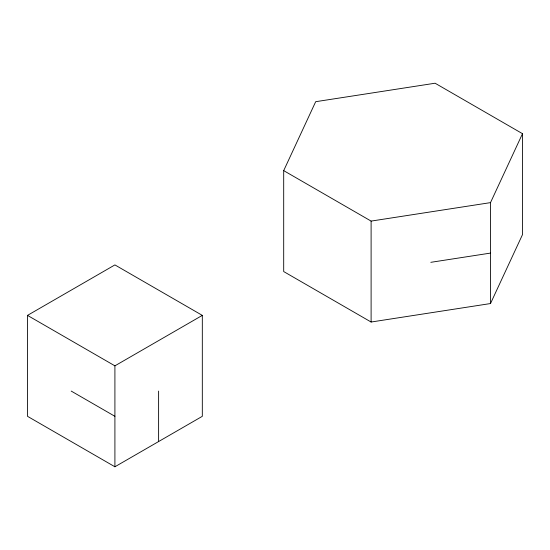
<?xml version="1.0" encoding="UTF-8"?>
<svg xmlns="http://www.w3.org/2000/svg" width="550" height="550" viewBox="0 0 550 550"><rect width="100%" height="100%" fill="white"/><g stroke="black" fill="none" stroke-linecap="round" stroke-linejoin="round"><path stroke-width="0.82" d="M283.697 170.631L315.686 101.695L435.091 83.222L522.5 133.684L522.5 234.616L490.504 303.552L371.106 322.025L283.697 271.562L283.697 170.631L371.106 221.093L490.504 202.627L522.5 133.684M27.5 315.384L114.909 264.914L202.317 315.384L202.317 416.316L114.909 466.778L27.5 416.316L27.5 315.384L114.909 365.846L202.317 315.384M430.808 262.322L490.504 253.089M71.204 391.078L114.909 416.309M490.504 202.627L490.504 303.552M371.106 221.093L371.106 322.025M158.613 391.078L158.613 441.547M114.909 365.846L114.909 466.778"/></g></svg>
